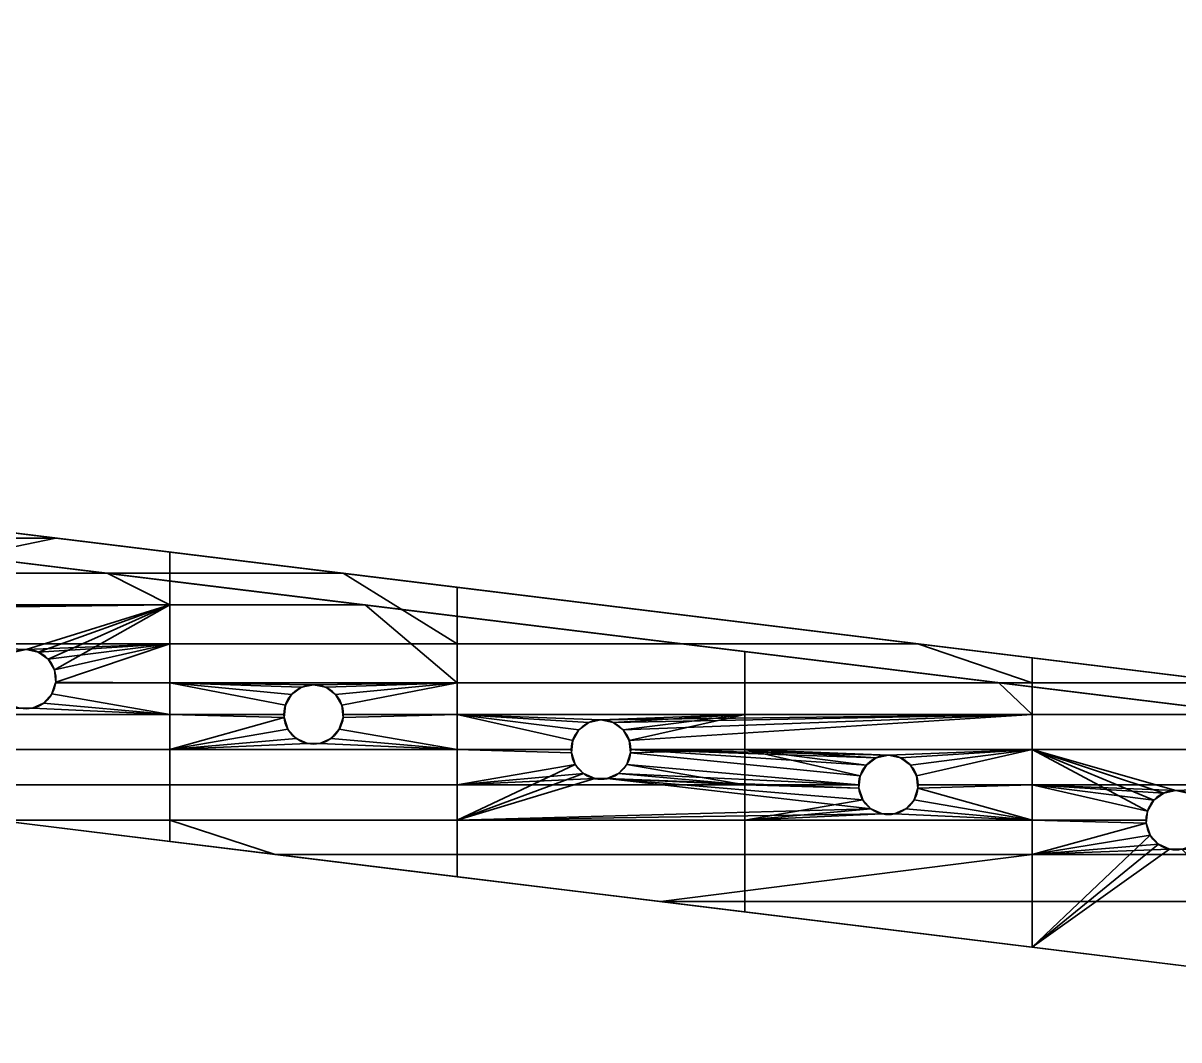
# Model space of a CAD drawing. Header units: millimetres. Extents: x 0 to 419, y 0 to 190.
# Drawn here: x 290.1 to 369.9, y 119.4 to 189.7 of the extents above; entities that cross this region are included whole.
import ezdxf

# ---------------------------------------------------------------- set-up
doc = ezdxf.new("R2010")
doc.units = ezdxf.units.MM
doc.layers.add('1', color=7, linetype='Continuous', true_color=0xffffff)

# ---------------------------------------------------------------- blocks, each defined once
blk = doc.blocks.new('UG_SURFACE_001')
at = {"layer": '1', "color": 252, "linetype": 'Continuous', "lineweight": 35}
for points in [[(254.704952, 158.726171, 3.5), (2.492546, 189.693958, 16.5), (7.492546, 189.08003, 21.500001), (414.399207, 139.11818, 21.500001)], [(414.157271, 137.147874, 21.500001), (414.399207, 139.11818, 21.500001), (7.492546, 189.08003, 21.500001), (7.492546, 187.080026, 21.500001)], [(101.747163, 175.507024, 5.5), (419.120014, 136.538535, 16.5), (414.157271, 137.147874, 21.500001), (7.492546, 187.080026, 21.500001)], [(419.120014, 136.538535, 16.5), (101.747163, 175.507024, 5.5), (117.274627, 173.60048, 5.5)], [(419.120014, 136.538535, 16.5), (117.274627, 173.60048, 5.5), (121.598087, 173.069626, 5.5)], [(419.120014, 136.538535, 16.5), (121.598087, 173.069626, 5.5), (141.199008, 170.66294, 5.5)], [(141.199008, 170.66294, 5.5), (156.976476, 168.725714, 5.5), (419.120014, 136.538535, 16.5)], [(419.120014, 136.538535, 16.5), (156.976476, 168.725714, 5.5), (161.549926, 168.164164, 5.5)], [(419.120014, 136.538535, 16.5), (161.549926, 168.164164, 5.5), (176.827401, 166.288331, 5.5)], [(176.827401, 166.288331, 5.5), (194.642231, 164.100945, 5.5), (419.120014, 136.538535, 16.5)], [(419.120014, 136.538535, 16.5), (194.642231, 164.100945, 5.5), (201.001778, 163.320079, 5.5)], [(201.001778, 163.320079, 5.5), (216.529235, 161.41355, 5.5), (419.120014, 136.538535, 16.5)], [(419.120014, 136.538535, 16.5), (216.529235, 161.41355, 5.5), (220.852703, 160.882697, 5.5)], [(220.852703, 160.882697, 5.5), (240.703627, 158.445314, 5.5), (419.120014, 136.538535, 16.5)], [(419.120014, 136.538535, 16.5), (240.703627, 158.445314, 5.5), (256.231099, 156.538785, 5.5)], [(414.399207, 139.11818, 21.500001), (260.30454, 158.038616, 3.5), (254.704952, 158.726171, 3.5)], [(414.399207, 139.11818, 21.500001), (272.519767, 156.538785, 3.5), (260.30454, 158.038616, 3.5)], [(419.120014, 136.538535, 16.5), (256.231099, 156.538785, 5.5), (260.30454, 156.038627, 5.5)], [(414.399207, 139.11818, 21.500001), (280.655473, 155.53984, 3.5), (272.519767, 156.538785, 3.5)], [(260.30454, 156.038627, 5.5), (276.082009, 154.101387, 5.5), (419.120014, 136.538535, 16.5)], [(292.370707, 154.101387, 3.5), (280.655473, 154.101387, 3.5), (280.655473, 155.53984, 3.5)], [(414.399207, 139.11818, 21.500001), (292.370707, 154.101387, 3.5), (280.655473, 155.53984, 3.5)], [(276.082009, 154.101387, 5.5), (260.30454, 154.101387, 5.5), (260.30454, 151.664004, 5.5), (295.932919, 151.664004, 5.5)], [(419.120014, 136.538535, 16.5), (276.082009, 154.101387, 5.5), (295.932919, 151.664004, 5.5)], [(280.655473, 151.664004, 3.5), (280.655473, 154.101387, 3.5), (292.370707, 154.101387, 3.5)], [(292.370707, 154.101387, 3.5), (300.256401, 153.133154, 3.5), (300.256401, 151.664004, 3.5), (280.655473, 151.664004, 3.5)], [(414.399207, 139.11818, 21.500001), (300.256401, 153.133154, 3.5), (292.370707, 154.101387, 3.5)], [(312.221617, 151.664004, 3.5), (300.256401, 151.664004, 3.5), (300.256401, 153.133154, 3.5)], [(414.399207, 139.11818, 21.500001), (312.221617, 151.664004, 3.5), (300.256401, 153.133154, 3.5)], [(295.932919, 151.664004, 5.5), (260.30454, 151.664004, 5.5), (260.30454, 149.476618, 5.5), (300.256401, 149.476618, 5.5)], [(280.655473, 151.664004, 3.5), (300.256401, 151.664004, 3.5), (300.256401, 146.789238, 3.5), (280.655473, 146.789238, 3.5)], [(300.256401, 149.476618, 5.5), (300.256401, 151.13315, 5.5), (295.932919, 151.664004, 5.5)], [(419.120014, 136.538535, 16.5), (295.932919, 151.664004, 5.5), (300.256401, 151.13315, 5.5)], [(320.107311, 146.789238, 3.5), (300.256401, 146.789238, 3.5), (300.256401, 151.664004, 3.5), (312.221617, 151.664004, 3.5)], [(300.256401, 151.13315, 5.5), (300.256401, 149.476618, 5.5), (313.747764, 149.476618, 5.5)], [(300.256401, 151.13315, 5.5), (313.747764, 149.476618, 5.5), (419.120014, 136.538535, 16.5)], [(312.221617, 151.664004, 3.5), (320.107311, 150.695771, 3.5), (320.107311, 146.789238, 3.5)], [(414.399207, 139.11818, 21.500001), (320.107311, 150.695771, 3.5), (312.221617, 151.664004, 3.5)], [(351.923466, 146.789238, 3.5), (320.107311, 146.789238, 3.5), (320.107311, 150.695771, 3.5)], [(414.399207, 139.11818, 21.500001), (351.923466, 146.789238, 3.5), (320.107311, 150.695771, 3.5)], [(300.256401, 149.476618, 5.5), (260.30454, 149.476618, 5.5), (270.480007, 149.339229, 5.5)], [(270.480007, 149.339229, 5.5), (271.517187, 149.118766, 5.5), (300.256401, 149.476618, 5.5)], [(289.497107, 146.224618, 5.5), (290.330917, 146.401837, 5.5), (300.256401, 149.476618, 5.5), (271.517187, 149.118766, 5.5)], [(300.256401, 149.476618, 5.5), (290.330917, 146.401837, 5.5), (291.164726, 146.224618, 5.5)], [(291.164726, 146.224618, 5.5), (291.854382, 145.723566, 5.5), (300.256401, 149.476618, 5.5)], [(300.256401, 149.476618, 5.5), (291.854382, 145.723566, 5.5), (292.280585, 144.985333, 5.5)], [(300.256401, 144.101843, 5.5), (300.256401, 149.476618, 5.5), (292.280585, 144.985333, 5.5), (292.369694, 144.137561, 5.5)], [(313.747764, 149.476618, 5.5), (300.256401, 149.476618, 5.5), (300.256401, 144.101843, 5.5), (320.107311, 144.101843, 5.5)], [(320.107311, 144.101843, 5.5), (320.107311, 148.695767, 5.5), (313.747764, 149.476618, 5.5)], [(419.120014, 136.538535, 16.5), (313.747764, 149.476618, 5.5), (320.107311, 148.695767, 5.5)], [(320.107311, 148.695767, 5.5), (320.107311, 144.101843, 5.5), (339.958251, 144.101843, 5.5), (339.958251, 146.258384, 5.5)], [(419.120014, 136.538535, 16.5), (320.107311, 148.695767, 5.5), (339.958251, 146.258384, 5.5)], [(280.655473, 146.789238, 3.5), (290.330917, 146.401837, 3.5), (289.497107, 146.224618, 3.5)], [(290.330917, 146.401837, 3.5), (280.655473, 146.789238, 3.5), (300.256401, 146.789238, 3.5)], [(290.330917, 146.401837, 3.5), (290.330917, 146.401837, 5.5), (289.497107, 146.224618, 5.5), (289.497107, 146.224618, 3.5)], [(300.256401, 146.789238, 3.5), (291.164726, 146.224618, 3.5), (290.330917, 146.401837, 3.5)], [(291.164726, 146.224618, 3.5), (291.164726, 146.224618, 5.5), (290.330917, 146.401837, 5.5), (290.330917, 146.401837, 3.5)], [(300.256401, 146.789238, 3.5), (291.854382, 145.723566, 3.5), (291.164726, 146.224618, 3.5)], [(291.854382, 145.723566, 3.5), (291.854382, 145.723566, 5.5), (291.164726, 146.224618, 5.5), (291.164726, 146.224618, 3.5)], [(292.280585, 144.985333, 3.5), (291.854382, 145.723566, 3.5), (300.256401, 146.789238, 3.5)], [(292.369694, 144.137561, 3.5), (292.280585, 144.985333, 3.5), (300.256401, 146.789238, 3.5)], [(300.256401, 146.789238, 3.5), (300.256401, 144.101843, 3.5), (292.3581, 144.101843, 3.5), (292.369694, 144.137561, 3.5)], [(300.256401, 146.789238, 3.5), (320.107311, 146.789238, 3.5), (320.107311, 144.101843, 3.5), (300.256401, 144.101843, 3.5)], [(359.80916, 144.101843, 3.5), (320.107311, 144.101843, 3.5), (320.107311, 146.789238, 3.5), (351.923466, 146.789238, 3.5)], [(339.958251, 146.258384, 5.5), (339.958251, 144.101843, 5.5), (357.521802, 144.101843, 5.5)], [(419.120014, 136.538535, 16.5), (339.958251, 146.258384, 5.5), (357.521802, 144.101843, 5.5)], [(351.923466, 146.789238, 3.5), (359.80916, 145.82099, 3.5), (359.80916, 144.101843, 3.5)], [(414.399207, 139.11818, 21.500001), (359.80916, 145.82099, 3.5), (351.923466, 146.789238, 3.5)], [(292.280585, 144.985333, 3.5), (292.280585, 144.985333, 5.5), (291.854382, 145.723566, 5.5), (291.854382, 145.723566, 3.5)], [(373.81047, 144.101843, 3.5), (359.80916, 144.101843, 3.5), (359.80916, 145.82099, 3.5)], [(414.399207, 139.11818, 21.500001), (373.81047, 144.101843, 3.5), (359.80916, 145.82099, 3.5)], [(292.369694, 144.137561, 3.5), (292.369694, 144.137561, 5.5), (292.280585, 144.985333, 5.5), (292.280585, 144.985333, 3.5)], [(292.106271, 143.326849, 3.5), (292.3581, 144.101843, 3.5), (300.256401, 144.101843, 3.5), (300.256401, 141.914457, 3.5)], [(292.3581, 144.101843, 3.5), (292.106271, 143.326849, 3.5), (292.106271, 143.326849, 5.5), (292.3581, 144.101843, 5.5)], [(300.256401, 141.914457, 5.5), (300.256401, 144.101843, 5.5), (292.3581, 144.101843, 5.5), (292.106271, 143.326849, 5.5)], [(292.3581, 144.101843, 5.5), (292.369694, 144.137561, 5.5), (292.369694, 144.137561, 3.5), (292.3581, 144.101843, 3.5)], [(292.369694, 144.137561, 5.5), (292.3581, 144.101843, 5.5), (300.256401, 144.101843, 5.5)], [(300.256401, 144.101843, 3.5), (320.107311, 144.101843, 3.5), (310.181856, 143.964455, 3.5)], [(300.256401, 144.101843, 3.5), (308.658421, 143.286169, 3.5), (308.232188, 142.547935, 3.5)], [(310.181856, 143.964455, 3.5), (309.348047, 143.78722, 3.5), (300.256401, 144.101843, 3.5)], [(309.348047, 143.78722, 3.5), (308.658421, 143.286169, 3.5), (300.256401, 144.101843, 3.5)], [(308.232188, 142.547935, 3.5), (308.131844, 141.914457, 3.5), (300.256401, 141.914457, 3.5), (300.256401, 144.101843, 3.5)], [(300.256401, 144.101843, 5.5), (309.348047, 143.78722, 5.5), (310.181856, 143.964455, 5.5)], [(300.256401, 144.101843, 5.5), (308.658421, 143.286169, 5.5), (309.348047, 143.78722, 5.5)], [(300.256401, 144.101843, 5.5), (300.256401, 141.914457, 5.5), (308.16561, 141.914457, 5.5), (308.232188, 142.547935, 5.5)], [(308.232188, 142.547935, 5.5), (308.658421, 143.286169, 5.5), (300.256401, 144.101843, 5.5)], [(310.181856, 143.964455, 5.5), (320.107311, 144.101843, 5.5), (300.256401, 144.101843, 5.5)], [(309.348047, 143.78722, 3.5), (309.348047, 143.78722, 5.5), (308.658421, 143.286169, 5.5), (308.658421, 143.286169, 3.5)], [(310.181856, 143.964455, 3.5), (310.181856, 143.964455, 5.5), (309.348047, 143.78722, 5.5), (309.348047, 143.78722, 3.5)], [(311.015666, 143.78722, 3.5), (310.181856, 143.964455, 3.5), (320.107311, 144.101843, 3.5)], [(320.107311, 144.101843, 5.5), (310.181856, 143.964455, 5.5), (311.015666, 143.78722, 5.5)], [(311.015666, 143.78722, 3.5), (311.015666, 143.78722, 5.5), (310.181856, 143.964455, 5.5), (310.181856, 143.964455, 3.5)], [(320.107311, 144.101843, 3.5), (311.705291, 143.286169, 3.5), (311.015666, 143.78722, 3.5)], [(311.015666, 143.78722, 5.5), (311.705291, 143.286169, 5.5), (320.107311, 144.101843, 5.5)], [(311.705291, 143.286169, 3.5), (311.705291, 143.286169, 5.5), (311.015666, 143.78722, 5.5), (311.015666, 143.78722, 3.5)], [(312.131524, 142.547935, 3.5), (311.705291, 143.286169, 3.5), (320.107311, 144.101843, 3.5)], [(320.107311, 144.101843, 5.5), (311.705291, 143.286169, 5.5), (312.131524, 142.547935, 5.5)], [(320.107311, 144.101843, 3.5), (320.107311, 141.914457, 3.5), (312.198102, 141.914457, 3.5), (312.131524, 142.547935, 3.5)], [(312.131524, 142.547935, 5.5), (312.198102, 141.914457, 5.5), (320.107311, 141.914457, 5.5), (320.107311, 144.101843, 5.5)], [(320.107311, 144.101843, 3.5), (359.80916, 144.101843, 3.5), (359.80916, 141.914457, 3.5), (320.107311, 141.914457, 3.5)], [(339.958251, 141.914457, 5.5), (339.958251, 144.101843, 5.5), (320.107311, 144.101843, 5.5), (320.107311, 141.914457, 5.5)], [(357.521802, 144.101843, 5.5), (339.958251, 144.101843, 5.5), (339.958251, 141.914457, 5.5), (359.80916, 141.914457, 5.5)], [(359.80916, 141.914457, 5.5), (359.80916, 143.820986, 5.5), (357.521802, 144.101843, 5.5)], [(419.120014, 136.538535, 16.5), (357.521802, 144.101843, 5.5), (359.80916, 143.820986, 5.5)], [(379.66007, 141.914457, 3.5), (359.80916, 141.914457, 3.5), (359.80916, 144.101843, 3.5), (373.81047, 144.101843, 3.5)], [(359.80916, 143.820986, 5.5), (359.80916, 141.914457, 5.5), (375.336617, 141.914457, 5.5)], [(419.120014, 136.538535, 16.5), (359.80916, 143.820986, 5.5), (375.336617, 141.914457, 5.5)], [(300.256401, 141.914457, 3.5), (291.535884, 142.693356, 3.5), (292.106271, 143.326849, 3.5)], [(291.535884, 142.693356, 3.5), (291.535884, 142.693356, 5.5), (292.106271, 143.326849, 5.5), (292.106271, 143.326849, 3.5)], [(292.106271, 143.326849, 5.5), (291.535884, 142.693356, 5.5), (300.256401, 141.914457, 5.5)], [(308.658421, 143.286169, 3.5), (308.658421, 143.286169, 5.5), (308.232188, 142.547935, 5.5), (308.232188, 142.547935, 3.5)], [(312.131524, 142.547935, 3.5), (312.131524, 142.547935, 5.5), (311.705291, 143.286169, 5.5), (311.705291, 143.286169, 3.5)], [(260.30454, 141.914457, 5.5), (300.256401, 141.914457, 5.5), (290.757149, 142.346635, 5.5), (289.904714, 142.346635, 5.5)], [(300.256401, 141.914457, 3.5), (280.655473, 141.914457, 3.5), (289.904714, 142.346635, 3.5), (290.757149, 142.346635, 3.5)], [(289.904714, 142.346635, 3.5), (289.904714, 142.346635, 5.5), (290.757149, 142.346635, 5.5), (290.757149, 142.346635, 3.5)], [(290.757149, 142.346635, 3.5), (291.535884, 142.693356, 3.5), (300.256401, 141.914457, 3.5)], [(290.757149, 142.346635, 3.5), (290.757149, 142.346635, 5.5), (291.535884, 142.693356, 5.5), (291.535884, 142.693356, 3.5)], [(300.256401, 141.914457, 5.5), (291.535884, 142.693356, 5.5), (290.757149, 142.346635, 5.5)], [(308.16561, 141.914457, 5.5), (308.131844, 141.914457, 3.5), (308.232188, 142.547935, 3.5)], [(308.232188, 142.547935, 3.5), (308.232188, 142.547935, 5.5), (308.16561, 141.914457, 5.5)], [(312.198102, 141.914457, 5.5), (312.131524, 142.547935, 5.5), (312.131524, 142.547935, 3.5), (312.198102, 141.914457, 3.5)], [(300.256401, 139.477074, 5.5), (300.256401, 141.914457, 5.5), (260.30454, 141.914457, 5.5), (260.30454, 139.477074, 5.5)], [(280.655473, 141.914457, 3.5), (300.256401, 141.914457, 3.5), (300.256401, 139.477074, 3.5), (280.655473, 139.477074, 3.5)], [(300.256401, 139.477074, 3.5), (300.256401, 141.914457, 3.5), (308.131844, 141.914457, 3.5), (308.143079, 141.700178, 3.5)], [(300.256401, 141.914457, 5.5), (300.256401, 139.477074, 5.5), (308.406502, 140.889451, 5.5), (308.143079, 141.700178, 5.5)], [(308.143079, 141.700178, 5.5), (308.16561, 141.914457, 5.5), (300.256401, 141.914457, 5.5)], [(308.143079, 141.700178, 3.5), (308.406502, 140.889451, 3.5), (300.256401, 139.477074, 3.5)], [(308.143079, 141.700178, 3.5), (308.131844, 141.914457, 3.5), (308.16561, 141.914457, 5.5)], [(308.16561, 141.914457, 5.5), (308.143079, 141.700178, 5.5), (308.143079, 141.700178, 3.5)], [(308.143079, 141.700178, 3.5), (308.143079, 141.700178, 5.5), (308.406502, 140.889451, 5.5), (308.406502, 140.889451, 3.5)], [(320.107311, 141.914457, 3.5), (320.107311, 139.477074, 3.5), (311.95721, 140.889451, 3.5), (312.220633, 141.700178, 3.5)], [(312.220633, 141.700178, 5.5), (311.95721, 140.889451, 5.5), (320.107311, 139.477074, 5.5), (320.107311, 141.914457, 5.5)], [(311.95721, 140.889451, 3.5), (311.95721, 140.889451, 5.5), (312.220633, 141.700178, 5.5), (312.220633, 141.700178, 3.5)], [(312.220633, 141.700178, 3.5), (312.198102, 141.914457, 3.5), (320.107311, 141.914457, 3.5)], [(312.198102, 141.914457, 3.5), (312.220633, 141.700178, 3.5), (312.220633, 141.700178, 5.5), (312.198102, 141.914457, 5.5)], [(320.107311, 141.914457, 5.5), (312.198102, 141.914457, 5.5), (312.220633, 141.700178, 5.5)], [(320.107311, 141.914457, 3.5), (328.509331, 140.848786, 3.5), (328.083098, 140.110552, 3.5)], [(320.107311, 141.914457, 3.5), (330.032766, 141.527072, 3.5), (329.198956, 141.349837, 3.5)], [(329.198956, 141.349837, 3.5), (328.509331, 140.848786, 3.5), (320.107311, 141.914457, 3.5)], [(330.032766, 141.527072, 3.5), (320.107311, 141.914457, 3.5), (359.80916, 141.914457, 3.5)], [(328.083098, 140.110552, 3.5), (327.982783, 139.477074, 3.5), (320.107311, 139.477074, 3.5), (320.107311, 141.914457, 3.5)], [(339.958251, 141.914457, 5.5), (320.107311, 141.914457, 5.5), (330.032766, 141.527072, 5.5)], [(320.107311, 141.914457, 5.5), (328.509331, 140.848786, 5.5), (329.198956, 141.349837, 5.5)], [(320.107311, 141.914457, 5.5), (320.107311, 139.477074, 5.5), (328.01652, 139.477074, 5.5), (328.083098, 140.110552, 5.5)], [(328.083098, 140.110552, 5.5), (328.509331, 140.848786, 5.5), (320.107311, 141.914457, 5.5)], [(329.198956, 141.349837, 5.5), (330.032766, 141.527072, 5.5), (320.107311, 141.914457, 5.5)], [(329.198956, 141.349837, 3.5), (329.198956, 141.349837, 5.5), (328.509331, 140.848786, 5.5), (328.509331, 140.848786, 3.5)], [(330.032766, 141.527072, 3.5), (330.032766, 141.527072, 5.5), (329.198956, 141.349837, 5.5), (329.198956, 141.349837, 3.5)], [(359.80916, 141.914457, 3.5), (330.866575, 141.349837, 3.5), (330.032766, 141.527072, 3.5)], [(330.032766, 141.527072, 5.5), (330.866575, 141.349837, 5.5), (339.958251, 141.914457, 5.5)], [(330.866575, 141.349837, 3.5), (330.866575, 141.349837, 5.5), (330.032766, 141.527072, 5.5), (330.032766, 141.527072, 3.5)], [(359.80916, 141.914457, 3.5), (331.556231, 140.848786, 3.5), (330.866575, 141.349837, 3.5)], [(330.866575, 141.349837, 5.5), (331.556231, 140.848786, 5.5), (339.958251, 141.914457, 5.5)], [(331.556231, 140.848786, 3.5), (331.556231, 140.848786, 5.5), (330.866575, 141.349837, 5.5), (330.866575, 141.349837, 3.5)], [(331.982434, 140.110552, 3.5), (331.556231, 140.848786, 3.5), (359.80916, 141.914457, 3.5)], [(339.958251, 141.914457, 5.5), (331.556231, 140.848786, 5.5), (331.982434, 140.110552, 5.5)], [(359.80916, 141.914457, 3.5), (359.80916, 139.477074, 3.5), (332.049012, 139.477074, 3.5), (331.982434, 140.110552, 3.5)], [(331.982434, 140.110552, 5.5), (332.049012, 139.477074, 5.5), (339.958251, 139.477074, 5.5), (339.958251, 141.914457, 5.5)], [(359.80916, 139.477074, 5.5), (359.80916, 141.914457, 5.5), (339.958251, 141.914457, 5.5), (339.958251, 139.477074, 5.5)], [(359.80916, 141.914457, 3.5), (379.66007, 141.914457, 3.5), (379.66007, 139.477074, 3.5), (359.80916, 139.477074, 3.5)], [(375.336617, 141.914457, 5.5), (359.80916, 141.914457, 5.5), (359.80916, 139.477074, 5.5), (379.66007, 139.477074, 5.5)], [(308.406502, 140.889451, 3.5), (308.976889, 140.255973, 3.5), (300.256401, 139.477074, 3.5)], [(300.256401, 139.477074, 5.5), (308.976889, 140.255973, 5.5), (308.406502, 140.889451, 5.5)], [(308.406502, 140.889451, 3.5), (308.406502, 140.889451, 5.5), (308.976889, 140.255973, 5.5), (308.976889, 140.255973, 3.5)], [(320.107311, 139.477074, 3.5), (311.386824, 140.255973, 3.5), (311.95721, 140.889451, 3.5)], [(311.386824, 140.255973, 3.5), (311.386824, 140.255973, 5.5), (311.95721, 140.889451, 5.5), (311.95721, 140.889451, 3.5)], [(311.95721, 140.889451, 5.5), (311.386824, 140.255973, 5.5), (320.107311, 139.477074, 5.5)], [(328.509331, 140.848786, 3.5), (328.509331, 140.848786, 5.5), (328.083098, 140.110552, 5.5), (328.083098, 140.110552, 3.5)], [(331.982434, 140.110552, 3.5), (331.982434, 140.110552, 5.5), (331.556231, 140.848786, 5.5), (331.556231, 140.848786, 3.5)], [(300.256401, 139.477074, 3.5), (308.976889, 140.255973, 3.5), (309.755623, 139.909253, 3.5)], [(309.755623, 139.909253, 5.5), (308.976889, 140.255973, 5.5), (300.256401, 139.477074, 5.5)], [(320.107311, 139.477074, 3.5), (300.256401, 139.477074, 3.5), (309.755623, 139.909253, 3.5), (310.608059, 139.909253, 3.5)], [(300.256401, 139.477074, 5.5), (320.107311, 139.477074, 5.5), (310.608059, 139.909253, 5.5), (309.755623, 139.909253, 5.5)], [(308.976889, 140.255973, 3.5), (308.976889, 140.255973, 5.5), (309.755623, 139.909253, 5.5), (309.755623, 139.909253, 3.5)], [(309.755623, 139.909253, 3.5), (309.755623, 139.909253, 5.5), (310.608059, 139.909253, 5.5), (310.608059, 139.909253, 3.5)], [(310.608059, 139.909253, 3.5), (311.386824, 140.255973, 3.5), (320.107311, 139.477074, 3.5)], [(310.608059, 139.909253, 3.5), (310.608059, 139.909253, 5.5), (311.386824, 140.255973, 5.5), (311.386824, 140.255973, 3.5)], [(320.107311, 139.477074, 5.5), (311.386824, 140.255973, 5.5), (310.608059, 139.909253, 5.5)], [(328.01652, 139.477074, 5.5), (327.982783, 139.477074, 3.5), (328.083098, 140.110552, 3.5)], [(328.083098, 140.110552, 3.5), (328.083098, 140.110552, 5.5), (328.01652, 139.477074, 5.5)], [(332.049012, 139.477074, 5.5), (331.982434, 140.110552, 5.5), (331.982434, 140.110552, 3.5), (332.049012, 139.477074, 3.5)], [(268.440247, 137.039676, 5.5), (300.256401, 137.039676, 5.5), (300.256401, 139.477074, 5.5), (260.30454, 139.477074, 5.5)], [(280.655473, 139.477074, 3.5), (300.256401, 139.477074, 3.5), (300.256401, 134.602293, 3.5), (288.291156, 134.602293, 3.5)], [(300.256401, 139.477074, 3.5), (320.107311, 139.477074, 3.5), (320.107311, 134.602293, 3.5), (300.256401, 134.602293, 3.5)], [(320.107311, 137.039676, 5.5), (320.107311, 139.477074, 5.5), (300.256401, 139.477074, 5.5), (300.256401, 137.039676, 5.5)], [(320.107311, 139.477074, 3.5), (327.982783, 139.477074, 3.5), (327.994019, 139.262781, 3.5)], [(327.994019, 139.262781, 3.5), (328.257412, 138.452068, 3.5), (320.107311, 134.602293, 3.5), (320.107311, 139.477074, 3.5)], [(320.107311, 139.477074, 5.5), (320.107311, 137.039676, 5.5), (328.257412, 138.452068, 5.5), (327.994019, 139.262781, 5.5)], [(327.994019, 139.262781, 5.5), (328.01652, 139.477074, 5.5), (320.107311, 139.477074, 5.5)], [(327.994019, 139.262781, 3.5), (327.982783, 139.477074, 3.5), (328.01652, 139.477074, 5.5)], [(328.01652, 139.477074, 5.5), (327.994019, 139.262781, 5.5), (327.994019, 139.262781, 3.5)], [(327.994019, 139.262781, 3.5), (327.994019, 139.262781, 5.5), (328.257412, 138.452068, 5.5), (328.257412, 138.452068, 3.5)], [(332.071543, 139.262781, 5.5), (331.80812, 138.452068, 5.5), (339.958251, 137.039676, 5.5), (339.958251, 139.477074, 5.5)], [(347.934037, 137.673169, 3.5), (347.833693, 137.039676, 3.5), (331.80812, 138.452068, 3.5), (332.071543, 139.262781, 3.5)], [(331.80812, 138.452068, 3.5), (331.80812, 138.452068, 5.5), (332.071543, 139.262781, 5.5), (332.071543, 139.262781, 3.5)], [(332.049012, 139.477074, 3.5), (359.80916, 139.477074, 3.5), (349.883705, 139.089689, 3.5)], [(349.883705, 139.089689, 3.5), (349.049896, 138.912454, 3.5), (332.049012, 139.477074, 3.5)], [(349.049896, 138.912454, 3.5), (348.36024, 138.411403, 3.5), (332.049012, 139.477074, 3.5)], [(332.071543, 139.262781, 3.5), (332.049012, 139.477074, 3.5), (348.36024, 138.411403, 3.5), (347.934037, 137.673169, 3.5)], [(332.049012, 139.477074, 3.5), (332.071543, 139.262781, 3.5), (332.071543, 139.262781, 5.5), (332.049012, 139.477074, 5.5)], [(339.958251, 139.477074, 5.5), (332.049012, 139.477074, 5.5), (332.071543, 139.262781, 5.5)], [(339.958251, 139.477074, 5.5), (349.049896, 138.912454, 5.5), (349.883705, 139.089689, 5.5)], [(339.958251, 139.477074, 5.5), (348.36024, 138.411403, 5.5), (349.049896, 138.912454, 5.5)], [(339.958251, 139.477074, 5.5), (339.958251, 137.039676, 5.5), (347.867459, 137.039676, 5.5), (347.934037, 137.673169, 5.5)], [(347.934037, 137.673169, 5.5), (348.36024, 138.411403, 5.5), (339.958251, 139.477074, 5.5)], [(349.883705, 139.089689, 5.5), (359.80916, 139.477074, 5.5), (339.958251, 139.477074, 5.5)], [(349.049896, 138.912454, 3.5), (349.049896, 138.912454, 5.5), (348.36024, 138.411403, 5.5), (348.36024, 138.411403, 3.5)], [(349.883705, 139.089689, 3.5), (349.883705, 139.089689, 5.5), (349.049896, 138.912454, 5.5), (349.049896, 138.912454, 3.5)], [(350.717515, 138.912454, 3.5), (349.883705, 139.089689, 3.5), (359.80916, 139.477074, 3.5)], [(359.80916, 139.477074, 5.5), (349.883705, 139.089689, 5.5), (350.717515, 138.912454, 5.5)], [(350.717515, 138.912454, 3.5), (350.717515, 138.912454, 5.5), (349.883705, 139.089689, 5.5), (349.883705, 139.089689, 3.5)], [(359.80916, 139.477074, 3.5), (351.40714, 138.411403, 3.5), (350.717515, 138.912454, 3.5)], [(350.717515, 138.912454, 5.5), (351.40714, 138.411403, 5.5), (359.80916, 139.477074, 5.5)], [(351.40714, 138.411403, 3.5), (351.40714, 138.411403, 5.5), (350.717515, 138.912454, 5.5), (350.717515, 138.912454, 3.5)], [(351.833373, 137.673169, 3.5), (351.40714, 138.411403, 3.5), (359.80916, 139.477074, 3.5)], [(359.80916, 139.477074, 5.5), (351.40714, 138.411403, 5.5), (351.833373, 137.673169, 5.5)], [(351.922482, 136.825398, 3.5), (351.833373, 137.673169, 3.5), (359.80916, 139.477074, 3.5), (359.80916, 134.602293, 3.5)], [(351.833373, 137.673169, 5.5), (351.899952, 137.039676, 5.5), (359.80916, 137.039676, 5.5), (359.80916, 139.477074, 5.5)], [(359.80916, 139.477074, 3.5), (368.21118, 135.97402, 3.5), (367.784947, 135.235786, 3.5)], [(359.80916, 139.477074, 3.5), (369.734615, 136.652291, 3.5), (368.900806, 136.475071, 3.5)], [(368.900806, 136.475071, 3.5), (368.21118, 135.97402, 3.5), (359.80916, 139.477074, 3.5)], [(370.568424, 136.475071, 3.5), (369.734615, 136.652291, 3.5), (359.80916, 139.477074, 3.5), (379.66007, 139.477074, 3.5)], [(367.784947, 135.235786, 3.5), (367.684633, 134.602293, 3.5), (359.80916, 134.602293, 3.5), (359.80916, 139.477074, 3.5)], [(379.66007, 137.039676, 5.5), (379.66007, 139.477074, 5.5), (359.80916, 139.477074, 5.5), (359.80916, 137.039676, 5.5)], [(328.257412, 138.452068, 3.5), (328.827828, 137.81859, 3.5), (320.107311, 134.602293, 3.5)], [(320.107311, 137.039676, 5.5), (328.827828, 137.81859, 5.5), (328.257412, 138.452068, 5.5)], [(328.257412, 138.452068, 3.5), (328.257412, 138.452068, 5.5), (328.827828, 137.81859, 5.5), (328.827828, 137.81859, 3.5)], [(347.833693, 137.039676, 3.5), (331.237733, 137.81859, 3.5), (331.80812, 138.452068, 3.5)], [(331.237733, 137.81859, 3.5), (331.237733, 137.81859, 5.5), (331.80812, 138.452068, 5.5), (331.80812, 138.452068, 3.5)], [(331.80812, 138.452068, 5.5), (331.237733, 137.81859, 5.5), (339.958251, 137.039676, 5.5)], [(348.36024, 138.411403, 3.5), (348.36024, 138.411403, 5.5), (347.934037, 137.673169, 5.5), (347.934037, 137.673169, 3.5)], [(351.833373, 137.673169, 3.5), (351.833373, 137.673169, 5.5), (351.40714, 138.411403, 5.5), (351.40714, 138.411403, 3.5)], [(320.107311, 134.602293, 3.5), (328.827828, 137.81859, 3.5), (329.606563, 137.47187, 3.5)], [(329.606563, 137.47187, 5.5), (328.827828, 137.81859, 5.5), (320.107311, 137.039676, 5.5)], [(348.678738, 135.381192, 3.5), (320.107311, 134.602293, 3.5), (329.606563, 137.47187, 3.5), (330.458999, 137.47187, 3.5)], [(320.107311, 137.039676, 5.5), (339.958251, 137.039676, 5.5), (330.458999, 137.47187, 5.5), (329.606563, 137.47187, 5.5)], [(328.827828, 137.81859, 3.5), (328.827828, 137.81859, 5.5), (329.606563, 137.47187, 5.5), (329.606563, 137.47187, 3.5)], [(329.606563, 137.47187, 3.5), (329.606563, 137.47187, 5.5), (330.458999, 137.47187, 5.5), (330.458999, 137.47187, 3.5)], [(330.458999, 137.47187, 3.5), (331.237733, 137.81859, 3.5), (347.833693, 137.039676, 3.5), (347.844929, 136.825398, 3.5)], [(330.458999, 137.47187, 3.5), (330.458999, 137.47187, 5.5), (331.237733, 137.81859, 5.5), (331.237733, 137.81859, 3.5)], [(339.958251, 137.039676, 5.5), (331.237733, 137.81859, 5.5), (330.458999, 137.47187, 5.5)], [(347.844929, 136.825398, 3.5), (348.108351, 136.014685, 3.5), (330.458999, 137.47187, 3.5)], [(348.108351, 136.014685, 3.5), (348.678738, 135.381192, 3.5), (330.458999, 137.47187, 3.5)], [(347.867459, 137.039676, 5.5), (347.833693, 137.039676, 3.5), (347.934037, 137.673169, 3.5)], [(347.934037, 137.673169, 3.5), (347.934037, 137.673169, 5.5), (347.867459, 137.039676, 5.5)], [(351.899952, 137.039676, 5.5), (351.833373, 137.673169, 5.5), (351.833373, 137.673169, 3.5), (351.922482, 136.825398, 3.5)], [(288.291156, 134.602293, 5.5), (300.256401, 134.602293, 5.5), (300.256401, 137.039676, 5.5), (268.440247, 137.039676, 5.5)], [(320.107311, 134.602293, 5.5), (320.107311, 137.039676, 5.5), (300.256401, 137.039676, 5.5), (300.256401, 134.602293, 5.5)], [(339.958251, 134.602293, 5.5), (339.958251, 137.039676, 5.5), (320.107311, 137.039676, 5.5), (320.107311, 134.602293, 5.5)], [(339.958251, 137.039676, 5.5), (339.958251, 134.602293, 5.5), (348.108351, 136.014685, 5.5), (347.844929, 136.825398, 5.5)], [(347.844929, 136.825398, 5.5), (347.867459, 137.039676, 5.5), (339.958251, 137.039676, 5.5)], [(347.844929, 136.825398, 3.5), (347.833693, 137.039676, 3.5), (347.867459, 137.039676, 5.5)], [(347.867459, 137.039676, 5.5), (347.844929, 136.825398, 5.5), (347.844929, 136.825398, 3.5)], [(347.844929, 136.825398, 3.5), (347.844929, 136.825398, 5.5), (348.108351, 136.014685, 5.5), (348.108351, 136.014685, 3.5)], [(351.922482, 136.825398, 5.5), (351.65906, 136.014685, 5.5), (359.80916, 134.602293, 5.5), (359.80916, 137.039676, 5.5)], [(351.65906, 136.014685, 3.5), (351.922482, 136.825398, 3.5), (359.80916, 134.602293, 3.5)], [(351.65906, 136.014685, 3.5), (351.65906, 136.014685, 5.5), (351.922482, 136.825398, 5.5), (351.922482, 136.825398, 3.5)], [(351.922482, 136.825398, 3.5), (351.922482, 136.825398, 5.5), (351.899952, 137.039676, 5.5)], [(359.80916, 137.039676, 5.5), (351.899952, 137.039676, 5.5), (351.922482, 136.825398, 5.5)], [(379.66007, 137.039676, 5.5), (359.80916, 137.039676, 5.5), (369.734615, 136.652291, 5.5)], [(359.80916, 137.039676, 5.5), (368.21118, 135.97402, 5.5), (368.900806, 136.475071, 5.5)], [(359.80916, 137.039676, 5.5), (359.80916, 134.602293, 5.5), (367.718369, 134.602293, 5.5), (367.784947, 135.235786, 5.5)], [(367.784947, 135.235786, 5.5), (368.21118, 135.97402, 5.5), (359.80916, 137.039676, 5.5)], [(368.900806, 136.475071, 5.5), (369.734615, 136.652291, 5.5), (359.80916, 137.039676, 5.5)], [(369.734615, 136.652291, 3.5), (369.734615, 136.652291, 5.5), (368.900806, 136.475071, 5.5), (368.900806, 136.475071, 3.5)], [(369.734615, 136.652291, 5.5), (370.568424, 136.475071, 5.5), (379.66007, 137.039676, 5.5)], [(370.568424, 136.475071, 3.5), (370.568424, 136.475071, 5.5), (369.734615, 136.652291, 5.5), (369.734615, 136.652291, 3.5)], [(339.958251, 134.602293, 5.5), (348.678738, 135.381192, 5.5), (348.108351, 136.014685, 5.5)], [(348.108351, 136.014685, 3.5), (348.108351, 136.014685, 5.5), (348.678738, 135.381192, 5.5), (348.678738, 135.381192, 3.5)], [(359.80916, 134.602293, 3.5), (351.088673, 135.381192, 3.5), (351.65906, 136.014685, 3.5)], [(351.088673, 135.381192, 3.5), (351.088673, 135.381192, 5.5), (351.65906, 136.014685, 5.5), (351.65906, 136.014685, 3.5)], [(351.65906, 136.014685, 5.5), (351.088673, 135.381192, 5.5), (359.80916, 134.602293, 5.5)], [(368.21118, 135.97402, 3.5), (368.21118, 135.97402, 5.5), (367.784947, 135.235786, 5.5), (367.784947, 135.235786, 3.5)], [(368.900806, 136.475071, 3.5), (368.900806, 136.475071, 5.5), (368.21118, 135.97402, 5.5), (368.21118, 135.97402, 3.5)], [(320.107311, 134.602293, 3.5), (348.678738, 135.381192, 3.5), (349.457473, 135.034487, 3.5)], [(359.80916, 134.602293, 3.5), (320.107311, 134.602293, 3.5), (349.457473, 135.034487, 3.5), (350.309908, 135.034487, 3.5)], [(349.457473, 135.034487, 5.5), (348.678738, 135.381192, 5.5), (339.958251, 134.602293, 5.5)], [(339.958251, 134.602293, 5.5), (359.80916, 134.602293, 5.5), (350.309908, 135.034487, 5.5), (349.457473, 135.034487, 5.5)], [(348.678738, 135.381192, 3.5), (348.678738, 135.381192, 5.5), (349.457473, 135.034487, 5.5), (349.457473, 135.034487, 3.5)], [(349.457473, 135.034487, 3.5), (349.457473, 135.034487, 5.5), (350.309908, 135.034487, 5.5), (350.309908, 135.034487, 3.5)], [(350.309908, 135.034487, 3.5), (351.088673, 135.381192, 3.5), (359.80916, 134.602293, 3.5)], [(350.309908, 135.034487, 3.5), (350.309908, 135.034487, 5.5), (351.088673, 135.381192, 5.5), (351.088673, 135.381192, 3.5)], [(359.80916, 134.602293, 5.5), (351.088673, 135.381192, 5.5), (350.309908, 135.034487, 5.5)], [(367.718369, 134.602293, 5.5), (367.684633, 134.602293, 3.5), (367.784947, 135.235786, 3.5)], [(367.784947, 135.235786, 3.5), (367.784947, 135.235786, 5.5), (367.718369, 134.602293, 5.5)], [(288.291156, 134.602293, 3.5), (300.256401, 134.602293, 3.5), (300.256401, 133.133158, 3.5)], [(288.291156, 134.602293, 3.5), (300.256401, 133.133158, 3.5), (300.256401, 133.133158, 5.5), (288.291156, 134.602293, 5.5)], [(300.256401, 133.133158, 5.5), (300.256401, 134.602293, 5.5), (288.291156, 134.602293, 5.5)], [(300.256401, 134.602293, 3.5), (320.107311, 134.602293, 3.5), (320.107311, 132.239178, 3.5), (307.537287, 132.239178, 3.5)], [(307.537287, 132.239178, 3.5), (300.256401, 133.133158, 3.5), (300.256401, 134.602293, 3.5)], [(320.107311, 130.69576, 5.5), (320.107311, 134.602293, 5.5), (300.256401, 134.602293, 5.5), (300.256401, 133.133158, 5.5)], [(320.107311, 134.602293, 3.5), (359.80916, 134.602293, 3.5), (359.80916, 132.239178, 3.5), (320.107311, 132.239178, 3.5)], [(339.958251, 128.258377, 5.5), (339.958251, 134.602293, 5.5), (320.107311, 134.602293, 5.5), (320.107311, 130.69576, 5.5)], [(359.80916, 125.820994, 5.5), (359.80916, 134.602293, 5.5), (339.958251, 134.602293, 5.5), (339.958251, 128.258377, 5.5)], [(359.80916, 132.239178, 3.5), (359.80916, 134.602293, 3.5), (367.684633, 134.602293, 3.5), (367.695838, 134.388015, 3.5)], [(359.80916, 134.602293, 5.5), (359.80916, 125.820994, 5.5), (367.959261, 133.577302, 5.5), (367.695838, 134.388015, 5.5)], [(367.695838, 134.388015, 5.5), (367.718369, 134.602293, 5.5), (359.80916, 134.602293, 5.5)], [(367.695838, 134.388015, 3.5), (367.959261, 133.577302, 3.5), (359.80916, 132.239178, 3.5)], [(367.695838, 134.388015, 3.5), (367.684633, 134.602293, 3.5), (367.718369, 134.602293, 5.5)], [(367.718369, 134.602293, 5.5), (367.695838, 134.388015, 5.5), (367.695838, 134.388015, 3.5)], [(367.695838, 134.388015, 3.5), (367.695838, 134.388015, 5.5), (367.959261, 133.577302, 5.5), (367.959261, 133.577302, 3.5)], [(367.959261, 133.577302, 3.5), (368.529677, 132.943809, 3.5), (359.80916, 132.239178, 3.5)], [(359.80916, 125.820994, 5.5), (368.529677, 132.943809, 5.5), (367.959261, 133.577302, 5.5)], [(367.959261, 133.577302, 3.5), (367.959261, 133.577302, 5.5), (368.529677, 132.943809, 5.5), (368.529677, 132.943809, 3.5)], [(300.256401, 133.133158, 5.5), (300.256401, 133.133158, 3.5), (307.537287, 132.239178, 3.5)], [(307.537287, 132.239178, 3.5), (320.107311, 130.69576, 3.5), (320.107311, 130.69576, 5.5), (300.256401, 133.133158, 5.5)], [(359.80916, 132.239178, 3.5), (368.529677, 132.943809, 3.5), (369.308412, 132.597089, 3.5)], [(369.308412, 132.597089, 5.5), (368.529677, 132.943809, 5.5), (359.80916, 125.820994, 5.5)], [(379.66007, 132.239178, 3.5), (359.80916, 132.239178, 3.5), (369.308412, 132.597089, 3.5), (370.160848, 132.597089, 3.5)], [(359.80916, 125.820994, 5.5), (379.66007, 123.383604, 5.5), (370.160848, 132.597089, 5.5), (369.308412, 132.597089, 5.5)], [(368.529677, 132.943809, 3.5), (368.529677, 132.943809, 5.5), (369.308412, 132.597089, 5.5), (369.308412, 132.597089, 3.5)], [(369.308412, 132.597089, 3.5), (369.308412, 132.597089, 5.5), (370.160848, 132.597089, 5.5), (370.160848, 132.597089, 3.5)], [(307.537287, 132.239178, 3.5), (320.107311, 132.239178, 3.5), (320.107311, 130.69576, 3.5)], [(334.158659, 128.970474, 3.5), (320.107311, 130.69576, 3.5), (320.107311, 132.239178, 3.5), (359.80916, 132.239178, 3.5)], [(359.80916, 132.239178, 3.5), (359.80916, 128.970474, 3.5), (334.158659, 128.970474, 3.5)], [(359.80916, 132.239178, 3.5), (379.66007, 132.239178, 3.5), (379.66007, 128.970474, 3.5), (359.80916, 128.970474, 3.5)], [(320.107311, 130.69576, 3.5), (334.158659, 128.970474, 3.5), (339.958251, 128.258377, 5.5), (320.107311, 130.69576, 5.5)], [(334.158659, 128.970474, 3.5), (359.80916, 128.970474, 3.5), (359.80916, 125.820994, 3.5)], [(334.158659, 128.970474, 3.5), (359.80916, 125.820994, 3.5), (359.80916, 125.820994, 5.5), (339.958251, 128.258377, 5.5)], [(359.80916, 125.820994, 3.5), (359.80916, 128.970474, 3.5), (379.66007, 128.970474, 3.5), (379.66007, 123.383604, 3.5)], [(359.80916, 125.820994, 3.5), (379.66007, 123.383604, 3.5), (379.66007, 123.383604, 5.5), (359.80916, 125.820994, 5.5)]]:
    blk.add_3dface(points, dxfattribs=at)

msp = doc.modelspace()

# ---------------------------------------------------------------- linework, layer by layer
at = {"layer": '1', "color": 252, "linetype": 'Continuous', "lineweight": 35}
for p, q in [((419.36193, 138.50883, 3.5), (2.492546, 189.693954, 3.5)), ((414.399199, 139.118176, 21.5), (7.492546, 189.080031, 21.5)), ((419.120008, 136.538534, 5.5), (2.492546, 187.693954, 5.5)), ((414.157277, 137.147881, 21.5), (7.492546, 187.080031, 21.5)), ((411.97998, 119.415219, 3.5), (7.455277, 169.084607, 3.5)), ((411.97998, 119.415219, 5.5), (7.455277, 169.084607, 5.5))]:
    msp.add_line(p, q, dxfattribs=at)
at = {"layer": '1', "color": 252, "linetype": 'Continuous', "lineweight": 35, "extrusion": (0, 0, -1)}
for centre in [(-290.33093, 144.351844, -3.5), (-310.181853, 141.914457, -3.5), (-330.032776, 139.47707, -3.5), (-349.883699, 137.039684, -3.5), (-369.734622, 134.602297, -3.5)]:
    msp.add_circle(centre, 2.05, dxfattribs=at)
at = {"layer": '1', "color": 252, "linetype": 'Continuous', "lineweight": 35, "extrusion": (2.9583e-16, 2.38099e-15, -1)}
for centre in [(-290.33093, 144.351844, -5.5), (-310.181853, 141.914457, -5.5), (-330.032776, 139.47707, -5.5), (-349.883699, 137.039684, -5.5), (-369.734622, 134.602297, -5.5)]:
    msp.add_circle(centre, 2.05, dxfattribs=at)

# ---------------------------------------------------------------- block references
at = {"layer": '1', "color": 252, "linetype": 'Continuous', "lineweight": 35}
msp.add_blockref('UG_SURFACE_001', (0, 0), dxfattribs=at)

doc.saveas('drawing.dxf')
